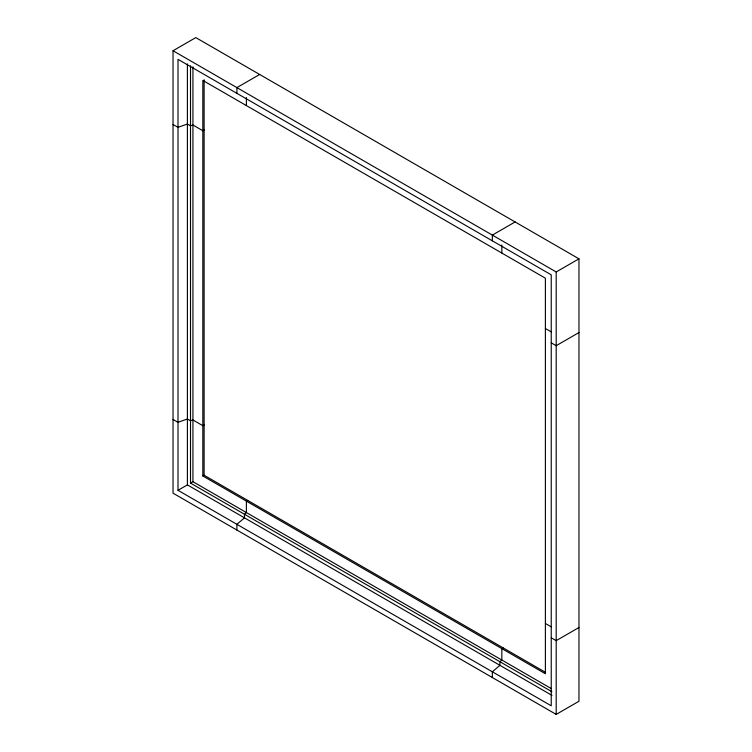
<?xml version="1.0" encoding="UTF-8"?>
<svg xmlns="http://www.w3.org/2000/svg" width="752" height="752" viewBox="0 0 752 752"><rect width="100%" height="100%" fill="white"/><g stroke="black" fill="none" stroke-linecap="round" stroke-linejoin="round"><path stroke-width="1.13" d="M178.008 490.313L178.008 59.342L551.235 274.828L551.235 705.799L178.008 490.313L187.398 484.89L551.987 695.384M187.398 484.89L187.398 63.901M551.883 691.727L190.51 483.094L190.51 65.809M190.51 483.094L192.935 481.694L192.935 66.778M202.833 475.978L202.833 80.436L545.388 278.202L545.388 673.754L202.833 475.978L204.112 475.245L545.651 672.429M204.112 475.245L204.112 79.693M173.035 50.741L195.802 37.6L578.965 258.82L578.965 701.259L556.198 714.4L173.035 493.18L173.035 50.741L556.198 271.961L578.965 258.82M259.656 74.467L236.899 87.608L236.899 93.351M204.112 129.993L202.833 130.726L192.935 125.011L190.51 125.819L187.398 124.024L178.008 127.351L173.035 124.484M515.101 221.943L492.344 235.094L492.344 240.828M204.112 424.946L202.833 425.688L192.935 419.973L190.51 420.782L187.398 418.986L178.008 422.314L173.035 419.447M247.662 500.39L246.393 501.123L246.393 512.563L244.475 514.246L244.475 517.846L236.899 524.313L236.899 530.057M578.965 332.553L556.198 345.704L551.235 342.827M503.107 647.867L501.828 648.6L501.828 660.04L499.92 661.732L499.92 665.323L492.344 671.79L492.344 677.533M578.965 627.516L556.198 640.657L551.235 637.79M545.388 328.492L551.329 331.923M545.388 623.455L551.329 626.886M192.935 481.694L551.254 688.569M556.198 271.961L556.198 714.4M501.828 245.049L501.828 253.057M246.393 97.572L246.393 105.581"/></g></svg>
